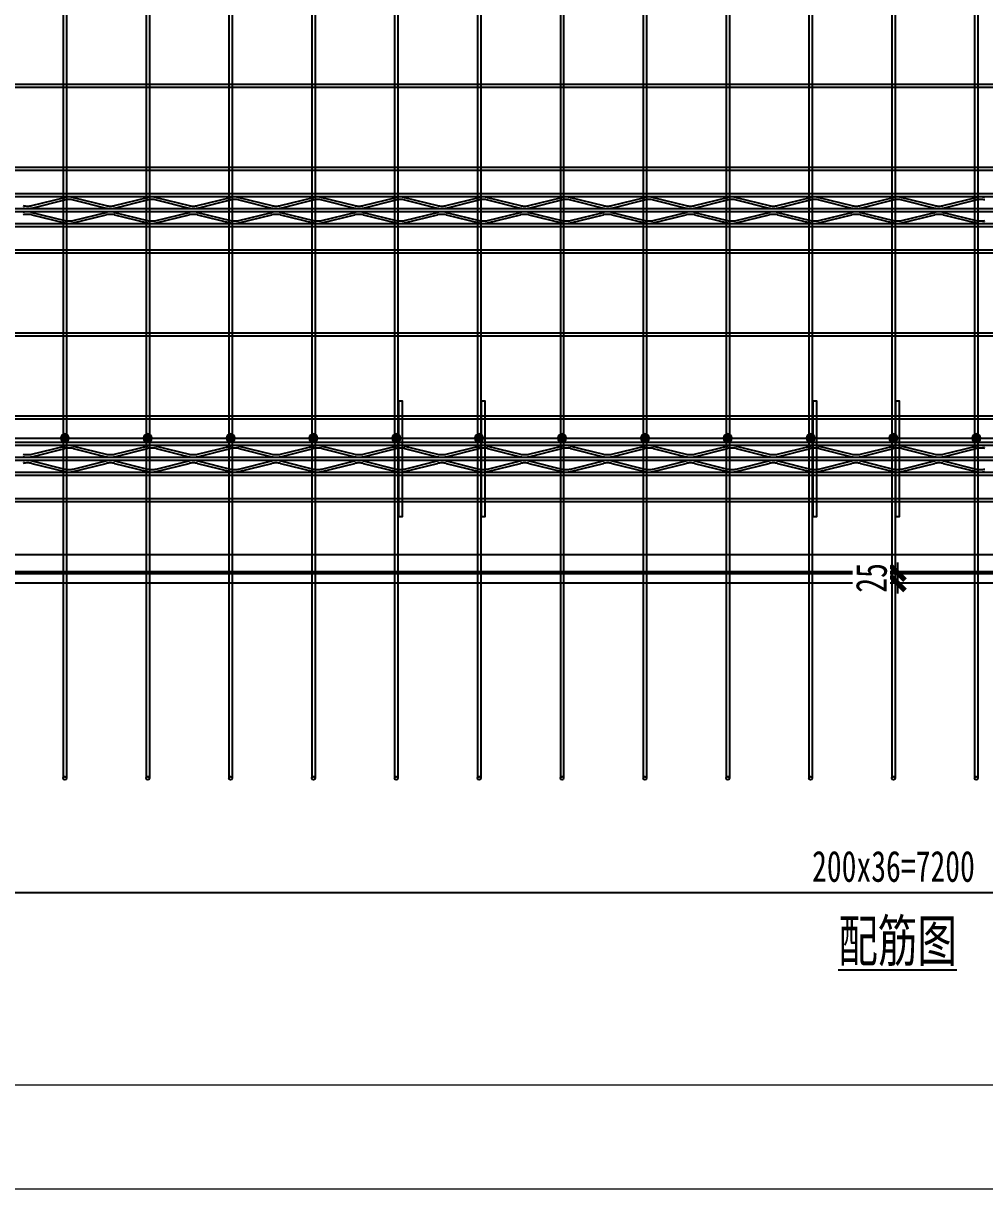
# Model space of a CAD drawing. Extents: x -524 to 129100, y -10500 to 1.
# Drawn here: x 70372 to 72693, y -10500 to -7687 of the extents above; entities that cross this region are included whole.
import ezdxf

# ---------------------------------------------------------------- set-up
doc = ezdxf.new("R2010")
doc.units = 0
doc.header["$LTSCALE"] = 250
doc.linetypes.add('BeePC_CENTER', pattern=[2, 1.25, -0.25, 0.25, -0.25])
doc.layers.get('0').update_dxf_attribs({"linetype": 'CONTINUOUS'})
doc.layers.get('Defpoints').update_dxf_attribs({"linetype": 'CONTINUOUS'})
for name, color, linetype in [('BeePC-CC', 171, 'CONTINUOUS'), ('BeePC-CCBZ', 110, 'CONTINUOUS'), ('BeePC-GJ-LEVEL', 141, 'CONTINUOUS'), ('BeePC-GJ-Truss', 185, 'CONTINUOUS'), ('BeePC-TONG-ZT', 50, 'CONTINUOUS')]:
    doc.layers.add(name, color=color, linetype=linetype)
doc.layers.add('G-ANNO-TTLB', color=7, linetype='CONTINUOUS', lineweight=9)
doc.layers.add('G-ANNO-TTLB-THIN', color=7, linetype='CONTINUOUS', lineweight=9)
doc.styles.add('BeePC_Dim', font='simfang.ttf', dxfattribs={"width": 0.7})
doc.styles.add('BeePC_Text', font='simfang.ttf', dxfattribs={"width": 0.7})
doc.dimstyles.new('BeePC_DIM_25_25', dxfattribs={"dimtxt": 75, "dimasz": 25, "dimexe": 25, "dimexo": 0, "dimgap": 25, "dimtad": 1, "dimdec": 0, "dimzin": 0, "dimdsep": 46, "dimtxsty": 'BeePC_Dim', "dimblk": 'ARCHTICK', "dimcen": 0, "dimdle": 25, "dimclrt": 7, "dimadec": 0, "dimazin": 0, "dimtfac": 1, "dimtdec": 0, "dimtix": 1, "dimtmove": 2, "dimatfit": 3, "dimfxl": 250, "dimfxlon": 1, "dimtfill": 1, "dimtolj": 1, "dimtzin": 0, "dimarcsym": 0})

# ---------------------------------------------------------------- blocks, each defined once
blk = doc.blocks.new('A2-嗡嗡 - A2_嗡嗡-493291-DB1详图')
at = {"layer": 'G-ANNO-TTLB'}
blk.add_line((586.5, -513), (27.5, -513), dxfattribs=at)
at = {"layer": 'G-ANNO-TTLB-THIN'}
blk.add_line((2.5, -523), (596.5, -523), dxfattribs=at)
blk = doc.blocks.new('_ArchTick')
at = {"color": 0, "linetype": 'ByBlock', "const_width": 0.5}
blk.add_lwpolyline([(-0.71, -0.71), (0.71, 0.71)], dxfattribs=at)
blk = doc.blocks.new('*D136')
at = {"layer": 'BeePC-CCBZ', "color": 0, "lineweight": -2, "transparency": 16777216}
for p, q in [((68872.6, -9585.4), (68872.6, -9810.4)), ((76072.6, -9585.4), (76072.6, -9810.4)), ((68847.6, -9785.4), (76097.6, -9785.4))]:
    blk.add_line(p, q, dxfattribs=at)
at = {"layer": 'Defpoints', "color": 0, "transparency": 16777216}
for p in [(68872.6, -7838.4), (76072.6, -7838.4), (76072.6, -9785.4)]:
    blk.add_point(p, dxfattribs=at)
at = {"layer": 'BeePC-CCBZ', "color": 0, "lineweight": -2, "transparency": 16777216, "xscale": 25, "yscale": 25, "zscale": 25, "rotation": 180}
blk.add_blockref('_ArchTick', (68872.6, -9785.4), dxfattribs=at)
at = {"layer": 'BeePC-CCBZ', "color": 0, "lineweight": -2, "transparency": 16777216, "xscale": 25, "yscale": 25, "zscale": 25}
blk.add_blockref('_ArchTick', (76072.6, -9785.4), dxfattribs=at)
at = {"layer": 'BeePC-CCBZ', "color": 7, "linetype": 'BeePC_CENTER', "transparency": 16777216, "insert": (72472.6, -9722.5), "char_height": 75, "attachment_point": 5, "style": 'BeePC_Dim', "bg_fill": 3, "box_fill_scale": 1.1, "bg_fill_color": 256, "bg_fill_true_color": 13158600, "bg_fill_transparency": 0}
blk.add_mtext('\\A1;200x36=7200', dxfattribs=at)
blk = doc.blocks.new('*D140')
at = {"layer": 'BeePC-CCBZ', "color": 0, "lineweight": -2, "transparency": 16777216}
for p, q in [((76704.4, -6613.4), (76704.4, -9063.4)), ((76504.4, -6638.4), (76729.4, -6638.4)), ((76504.4, -9038.4), (76729.4, -9038.4))]:
    blk.add_line(p, q, dxfattribs=at)
at = {"layer": 'Defpoints', "color": 0, "transparency": 16777216}
for p in [(72482.6, -6638.4), (72482.6, -9038.4), (76704.4, -9038.4)]:
    blk.add_point(p, dxfattribs=at)
at = {"layer": 'BeePC-CCBZ', "color": 0, "lineweight": -2, "transparency": 16777216, "xscale": 25, "yscale": 25, "zscale": 25}
for p, rotation in [((76704.4, -6638.4), 90), ((76704.4, -9038.4), 270)]:
    blk.add_blockref('_ArchTick', p, dxfattribs=dict(at, rotation=rotation))
at = {"layer": 'BeePC-CCBZ', "color": 7, "linetype": 'BeePC_CENTER', "transparency": 16777216, "insert": (76641.5, -7838.4), "char_height": 75, "attachment_point": 5, "rotation": 90, "style": 'BeePC_Dim', "bg_fill": 3, "box_fill_scale": 1.1, "bg_fill_color": 256, "bg_fill_true_color": 13158600, "bg_fill_transparency": 0}
blk.add_mtext('\\A1;200x12=2400', dxfattribs=at)
blk = doc.blocks.new('*D141')
at = {"layer": 'BeePC-CCBZ', "color": 0, "lineweight": -2, "transparency": 16777216}
for p, q in [((76704.4, -9013.4), (76704.4, -9538.4)), ((76504.4, -9038.4), (76729.4, -9038.4)), ((76504.4, -9513.4), (76729.4, -9513.4))]:
    blk.add_line(p, q, dxfattribs=at)
at = {"layer": 'Defpoints', "color": 0, "transparency": 16777216}
for p in [(72482.6, -9038.4), (68872.6, -9513.4), (76704.4, -9513.4)]:
    blk.add_point(p, dxfattribs=at)
at = {"layer": 'BeePC-CCBZ', "color": 0, "lineweight": -2, "transparency": 16777216, "xscale": 25, "yscale": 25, "zscale": 25}
for p, rotation in [((76704.4, -9038.4), 90), ((76704.4, -9513.4), 270)]:
    blk.add_blockref('_ArchTick', p, dxfattribs=dict(at, rotation=rotation))
at = {"layer": 'BeePC-CCBZ', "color": 7, "linetype": 'BeePC_CENTER', "transparency": 16777216, "insert": (76641.5, -9275.9), "char_height": 75, "attachment_point": 5, "rotation": 90, "style": 'BeePC_Dim', "bg_fill": 3, "box_fill_scale": 1.1, "bg_fill_color": 256, "bg_fill_true_color": 13158600, "bg_fill_transparency": 0}
blk.add_mtext('\\A1;475', dxfattribs=at)
blk = doc.blocks.new('*D142')
at = {"layer": 'BeePC-CCBZ', "color": 0, "lineweight": -2, "transparency": 16777216}
for p, q in [((72482.6, -8988.4), (72482.6, -9063.4)), ((72482.6, -9013.4), (72457.6, -9013.4)), ((72482.6, -9038.4), (72457.6, -9038.4))]:
    blk.add_line(p, q, dxfattribs=at)
at = {"layer": 'Defpoints', "color": 0, "transparency": 16777216}
for p in [(72482.6, -9013.4), (72482.6, -9038.4), (72482.6, -9038.4)]:
    blk.add_point(p, dxfattribs=at)
at = {"layer": 'BeePC-CCBZ', "color": 0, "lineweight": -2, "transparency": 16777216, "xscale": 25, "yscale": 25, "zscale": 25}
for p, rotation in [((72482.6, -9013.4), 270), ((72482.6, -9038.4), 90)]:
    blk.add_blockref('_ArchTick', p, dxfattribs=dict(at, rotation=rotation))
at = {"layer": 'BeePC-CCBZ', "color": 7, "linetype": 'BeePC_CENTER', "transparency": 16777216, "insert": (72419.7, -9025.9), "char_height": 75, "attachment_point": 5, "rotation": 90, "style": 'BeePC_Dim', "bg_fill": 3, "box_fill_scale": 1.1, "bg_fill_color": 256, "bg_fill_true_color": 13158600, "bg_fill_transparency": 0}
blk.add_mtext('\\A1;25', dxfattribs=at)
blk = doc.blocks.new('BeePC_TagPoint')
h = blk.add_hatch(color=256)
edge = h.paths.add_edge_path(flags=0)
edge.add_arc((0, 0), 10, 0, 180)
edge.add_arc((0, 0), 10, 180, 360)
blk.add_lwpolyline([(10, 0, 1), (-10, 0, 1)], format="xyb", close=True)

msp = doc.modelspace()

# ---------------------------------------------------------------- block references
at = {"xscale": 25, "yscale": 25, "zscale": 25}
msp.add_blockref('A2-嗡嗡 - A2_嗡嗡-493291-DB1详图', (68487.5, 2575), dxfattribs=at)

# ---------------------------------------------------------------- next in the draw order: linework, layer by layer
for points in [[(71278.6, -8878.4), (71278.6, -8598.4), (71286.6, -8598.4), (71286.6, -8878.4), (71278.6, -8878.4)], [(71478.6, -8878.4), (71478.6, -8598.4), (71486.6, -8598.4), (71486.6, -8878.4), (71478.6, -8878.4)], [(72278.6, -8878.4), (72278.6, -8598.4), (72286.6, -8598.4), (72286.6, -8878.4), (72278.6, -8878.4)], [(72478.6, -8878.4), (72478.6, -8598.4), (72486.6, -8598.4), (72486.6, -8878.4), (72478.6, -8878.4)]]:
    msp.add_lwpolyline(points)
at = {"layer": 'BeePC-GJ-LEVEL'}
for points in [[(70468.6, -6167.4), (70468.6, -9509.4)], [(70476.6, -6167.4), (70476.6, -9509.4)], [(70668.6, -6167.4), (70668.6, -9509.4)], [(70676.6, -6167.4), (70676.6, -9509.4)], [(70868.6, -6167.4), (70868.6, -9509.4)], [(70876.6, -6167.4), (70876.6, -9509.4)], [(71068.6, -6167.4), (71068.6, -9509.4)], [(71076.6, -6167.4), (71076.6, -9509.4)], [(71268.6, -6167.4), (71268.6, -9509.4)], [(71276.6, -6167.4), (71276.6, -9509.4)], [(71468.6, -6167.4), (71468.6, -9509.4)], [(71476.6, -6167.4), (71476.6, -9509.4)], [(71668.6, -6167.4), (71668.6, -9509.4)], [(71676.6, -6167.4), (71676.6, -9509.4)], [(71868.6, -6167.4), (71868.6, -9509.4)], [(71876.6, -6167.4), (71876.6, -9509.4)], [(72068.6, -6167.4), (72068.6, -9509.4)], [(72076.6, -6167.4), (72076.6, -9509.4)], [(72268.6, -6167.4), (72268.6, -9509.4)], [(72276.6, -6167.4), (72276.6, -9509.4)], [(72468.6, -6167.4), (72468.6, -9509.4)], [(72476.6, -6167.4), (72476.6, -9509.4)], [(72668.6, -6167.4), (72668.6, -9509.4)], [(72676.6, -6167.4), (72676.6, -9509.4)], [(68582.8, -7834.4), (76432.4, -7834.4), (76432.4, -7842.4), (68582.8, -7842.4), (68582.8, -7834.4)], [(68582.8, -8034.4), (76432.4, -8034.4), (76432.4, -8042.4), (68582.8, -8042.4), (68582.8, -8034.4)], [(68582.8, -8234.4), (76432.4, -8234.4), (76432.4, -8242.4), (68582.8, -8242.4), (68582.8, -8234.4)], [(68582.8, -8434.4), (76432.4, -8434.4), (76432.4, -8442.4), (68582.8, -8442.4), (68582.8, -8434.4)], [(68582.8, -8634.4), (76432.4, -8634.4), (76432.4, -8642.4), (68582.8, -8642.4), (68582.8, -8634.4)], [(68582.8, -8834.4), (76432.4, -8834.4), (76432.4, -8842.4), (68582.8, -8842.4), (68582.8, -8834.4)], [(68737.8, -9010.4), (76227.4, -9010.4), (76227.4, -9016.4), (68737.8, -9016.4), (68737.8, -9010.4)]]:
    msp.add_lwpolyline(points, dxfattribs=at)
for centre in [(70472.6, -9509.4), (70672.6, -9509.4), (70872.6, -9509.4), (71072.6, -9509.4), (71272.6, -9509.4), (71472.6, -9509.4), (71672.6, -9509.4), (71872.6, -9509.4), (72072.6, -9509.4), (72272.6, -9509.4), (72472.6, -9509.4), (72672.6, -9509.4)]:
    msp.add_circle(centre, 4, dxfattribs=at)
at = {"layer": 'BeePC-GJ-Truss'}
for points in [[(68782.6, -8098.4), (76182.6, -8098.4), (76182.6, -8106.4), (68782.6, -8106.4), (68782.6, -8098.4)], [(68782.6, -8134.4), (76182.6, -8134.4), (76182.6, -8142.4), (68782.6, -8142.4), (68782.6, -8134.4), (68786, -8134.3), (68789.2, -8133.9), (68792.8, -8133.3), (68872.4, -8113.6)], [(70392.8, -8127.3), (70472.4, -8107.6)], [(70392.8, -8133.3), (70472.4, -8113.6)], [(70492.8, -8107.6), (70572.4, -8127.3)], [(70492.8, -8113.6), (70572.4, -8133.3)], [(70592.8, -8127.3), (70672.4, -8107.6)], [(70592.8, -8133.3), (70672.4, -8113.6)], [(70692.8, -8107.6), (70772.4, -8127.3)], [(70692.8, -8113.6), (70772.4, -8133.3)], [(70792.8, -8127.3), (70872.4, -8107.6)], [(70792.8, -8133.3), (70872.4, -8113.6)], [(70892.8, -8107.6), (70972.4, -8127.3)], [(70892.8, -8113.6), (70972.4, -8133.3)], [(70992.8, -8127.3), (71072.4, -8107.6)], [(70992.8, -8133.3), (71072.4, -8113.6)], [(71092.8, -8107.6), (71172.4, -8127.3)], [(71092.8, -8113.6), (71172.4, -8133.3)], [(71192.8, -8127.3), (71272.4, -8107.6)], [(71192.8, -8133.3), (71272.4, -8113.6)], [(71292.8, -8107.6), (71372.4, -8127.3)], [(71292.8, -8113.6), (71372.4, -8133.3)], [(71392.8, -8127.3), (71472.4, -8107.6)], [(71392.8, -8133.3), (71472.4, -8113.6)], [(71492.8, -8107.6), (71572.4, -8127.3)], [(71492.8, -8113.6), (71572.4, -8133.3)], [(71592.8, -8127.3), (71672.4, -8107.6)], [(71592.8, -8133.3), (71672.4, -8113.6)], [(71692.8, -8107.6), (71772.4, -8127.3)], [(71692.8, -8113.6), (71772.4, -8133.3)], [(71792.8, -8127.3), (71872.4, -8107.6)], [(71792.8, -8133.3), (71872.4, -8113.6)], [(71892.8, -8107.6), (71972.4, -8127.3)], [(71892.8, -8113.6), (71972.4, -8133.3)], [(71992.8, -8127.3), (72072.4, -8107.6)], [(71992.8, -8133.3), (72072.4, -8113.6)], [(72092.8, -8107.6), (72172.4, -8127.3)], [(72092.8, -8113.6), (72172.4, -8133.3)], [(72192.8, -8127.3), (72272.4, -8107.6)], [(72192.8, -8133.3), (72272.4, -8113.6)], [(72292.8, -8107.6), (72372.4, -8127.3)], [(72292.8, -8113.6), (72372.4, -8133.3)], [(72392.8, -8127.3), (72472.4, -8107.6)], [(72392.8, -8133.3), (72472.4, -8113.6)], [(72492.8, -8107.6), (72572.4, -8127.3)], [(72492.8, -8113.6), (72572.4, -8133.3)], [(72592.8, -8127.3), (72672.4, -8107.6)], [(72592.8, -8133.3), (72672.4, -8113.6)], [(70392.8, -8143.6), (70472.4, -8163.3)], [(70392.8, -8149.6), (70472.4, -8169.3)], [(70492.8, -8163.3), (70572.4, -8143.6)], [(70492.8, -8169.3), (70572.4, -8149.6)], [(70592.8, -8143.6), (70672.4, -8163.3)], [(70592.8, -8149.6), (70672.4, -8169.3)], [(70692.8, -8163.3), (70772.4, -8143.6)], [(70692.8, -8169.3), (70772.4, -8149.6)], [(70792.8, -8143.6), (70872.4, -8163.3)], [(70792.8, -8149.6), (70872.4, -8169.3)], [(70892.8, -8163.3), (70972.4, -8143.6)], [(70892.8, -8169.3), (70972.4, -8149.6)], [(70992.8, -8143.6), (71072.4, -8163.3)], [(70992.8, -8149.6), (71072.4, -8169.3)], [(71092.8, -8163.3), (71172.4, -8143.6)], [(71092.8, -8169.3), (71172.4, -8149.6)], [(71192.8, -8143.6), (71272.4, -8163.3)], [(71192.8, -8149.6), (71272.4, -8169.3)], [(71292.8, -8163.3), (71372.4, -8143.6)], [(71292.8, -8169.3), (71372.4, -8149.6)], [(71392.8, -8143.6), (71472.4, -8163.3)], [(71392.8, -8149.6), (71472.4, -8169.3)], [(71492.8, -8163.3), (71572.4, -8143.6)], [(71492.8, -8169.3), (71572.4, -8149.6)], [(71592.8, -8143.6), (71672.4, -8163.3)], [(71592.8, -8149.6), (71672.4, -8169.3)], [(71692.8, -8163.3), (71772.4, -8143.6)], [(71692.8, -8169.3), (71772.4, -8149.6)], [(71792.8, -8143.6), (71872.4, -8163.3)], [(71792.8, -8149.6), (71872.4, -8169.3)], [(71892.8, -8163.3), (71972.4, -8143.6)], [(71892.8, -8169.3), (71972.4, -8149.6)], [(71992.8, -8143.6), (72072.4, -8163.3)], [(71992.8, -8149.6), (72072.4, -8169.3)], [(72092.8, -8163.3), (72172.4, -8143.6)], [(72092.8, -8169.3), (72172.4, -8149.6)], [(72192.8, -8143.6), (72272.4, -8163.3)], [(72192.8, -8149.6), (72272.4, -8169.3)], [(72292.8, -8163.3), (72372.4, -8143.6)], [(72292.8, -8169.3), (72372.4, -8149.6)], [(72392.8, -8143.6), (72472.4, -8163.3)], [(72392.8, -8149.6), (72472.4, -8169.3)], [(72492.8, -8163.3), (72572.4, -8143.6)], [(72492.8, -8169.3), (72572.4, -8149.6)], [(72592.8, -8143.6), (72672.4, -8163.3)], [(72592.8, -8149.6), (72672.4, -8169.3)], [(68782.6, -8170.4), (76182.6, -8170.4), (76182.6, -8178.4), (68782.6, -8178.4), (68782.6, -8170.4)], [(68782.6, -8698.4), (76182.6, -8698.4), (76182.6, -8706.4), (68782.6, -8706.4), (68782.6, -8698.4)], [(68782.6, -8734.4), (76182.6, -8734.4), (76182.6, -8742.4), (68782.6, -8742.4), (68782.6, -8734.4), (68786, -8734.3), (68789.2, -8733.9), (68792.8, -8733.3), (68872.4, -8713.6)], [(70392.8, -8727.3), (70472.4, -8707.6)], [(70392.8, -8733.3), (70472.4, -8713.6)], [(70492.8, -8707.6), (70572.4, -8727.3)], [(70492.8, -8713.6), (70572.4, -8733.3)], [(70592.8, -8727.3), (70672.4, -8707.6)], [(70592.8, -8733.3), (70672.4, -8713.6)], [(70692.8, -8707.6), (70772.4, -8727.3)], [(70692.8, -8713.6), (70772.4, -8733.3)], [(70792.8, -8727.3), (70872.4, -8707.6)], [(70792.8, -8733.3), (70872.4, -8713.6)], [(70892.8, -8707.6), (70972.4, -8727.3)], [(70892.8, -8713.6), (70972.4, -8733.3)], [(70992.8, -8727.3), (71072.4, -8707.6)], [(70992.8, -8733.3), (71072.4, -8713.6)], [(71092.8, -8707.6), (71172.4, -8727.3)], [(71092.8, -8713.6), (71172.4, -8733.3)], [(71192.8, -8727.3), (71272.4, -8707.6)], [(71192.8, -8733.3), (71272.4, -8713.6)], [(71292.8, -8707.6), (71372.4, -8727.3)], [(71292.8, -8713.6), (71372.4, -8733.3)], [(71392.8, -8727.3), (71472.4, -8707.6)], [(71392.8, -8733.3), (71472.4, -8713.6)], [(71492.8, -8707.6), (71572.4, -8727.3)], [(71492.8, -8713.6), (71572.4, -8733.3)], [(71592.8, -8727.3), (71672.4, -8707.6)], [(71592.8, -8733.3), (71672.4, -8713.6)], [(71692.8, -8707.6), (71772.4, -8727.3)], [(71692.8, -8713.6), (71772.4, -8733.3)], [(71792.8, -8727.3), (71872.4, -8707.6)], [(71792.8, -8733.3), (71872.4, -8713.6)], [(71892.8, -8707.6), (71972.4, -8727.3)], [(71892.8, -8713.6), (71972.4, -8733.3)], [(71992.8, -8727.3), (72072.4, -8707.6)], [(71992.8, -8733.3), (72072.4, -8713.6)], [(72092.8, -8707.6), (72172.4, -8727.3)], [(72092.8, -8713.6), (72172.4, -8733.3)], [(72192.8, -8727.3), (72272.4, -8707.6)], [(72192.8, -8733.3), (72272.4, -8713.6)], [(72292.8, -8707.6), (72372.4, -8727.3)], [(72292.8, -8713.6), (72372.4, -8733.3)], [(72392.8, -8727.3), (72472.4, -8707.6)], [(72392.8, -8733.3), (72472.4, -8713.6)], [(72492.8, -8707.6), (72572.4, -8727.3)], [(72492.8, -8713.6), (72572.4, -8733.3)], [(72592.8, -8727.3), (72672.4, -8707.6)], [(72592.8, -8733.3), (72672.4, -8713.6)], [(70392.8, -8743.6), (70472.4, -8763.3)], [(70492.8, -8763.3), (70572.4, -8743.6)], [(70592.8, -8743.6), (70672.4, -8763.3)], [(70692.8, -8763.3), (70772.4, -8743.6)], [(70792.8, -8743.6), (70872.4, -8763.3)], [(70892.8, -8763.3), (70972.4, -8743.6)], [(70992.8, -8743.6), (71072.4, -8763.3)], [(71092.8, -8763.3), (71172.4, -8743.6)], [(71192.8, -8743.6), (71272.4, -8763.3)], [(71292.8, -8763.3), (71372.4, -8743.6)], [(71392.8, -8743.6), (71472.4, -8763.3)], [(71492.8, -8763.3), (71572.4, -8743.6)], [(71592.8, -8743.6), (71672.4, -8763.3)], [(71692.8, -8763.3), (71772.4, -8743.6)], [(71792.8, -8743.6), (71872.4, -8763.3)], [(71892.8, -8763.3), (71972.4, -8743.6)], [(71992.8, -8743.6), (72072.4, -8763.3)], [(72092.8, -8763.3), (72172.4, -8743.6)], [(72192.8, -8743.6), (72272.4, -8763.3)], [(72292.8, -8763.3), (72372.4, -8743.6)], [(72392.8, -8743.6), (72472.4, -8763.3)], [(72492.8, -8763.3), (72572.4, -8743.6)], [(72592.8, -8743.6), (72672.4, -8763.3)], [(68782.6, -8770.4), (76182.6, -8770.4), (76182.6, -8778.4), (68782.6, -8778.4), (68782.6, -8770.4)], [(70392.8, -8749.6), (70472.4, -8769.3)], [(70492.8, -8769.3), (70572.4, -8749.6)], [(70592.8, -8749.6), (70672.4, -8769.3)], [(70692.8, -8769.3), (70772.4, -8749.6)], [(70792.8, -8749.6), (70872.4, -8769.3)], [(70892.8, -8769.3), (70972.4, -8749.6)], [(70992.8, -8749.6), (71072.4, -8769.3)], [(71092.8, -8769.3), (71172.4, -8749.6)], [(71192.8, -8749.6), (71272.4, -8769.3)], [(71292.8, -8769.3), (71372.4, -8749.6)], [(71392.8, -8749.6), (71472.4, -8769.3)], [(71492.8, -8769.3), (71572.4, -8749.6)], [(71592.8, -8749.6), (71672.4, -8769.3)], [(71692.8, -8769.3), (71772.4, -8749.6)], [(71792.8, -8749.6), (71872.4, -8769.3)], [(71892.8, -8769.3), (71972.4, -8749.6)], [(71992.8, -8749.6), (72072.4, -8769.3)], [(72092.8, -8769.3), (72172.4, -8749.6)], [(72192.8, -8749.6), (72272.4, -8769.3)], [(72292.8, -8769.3), (72372.4, -8749.6)], [(72392.8, -8749.6), (72472.4, -8769.3)], [(72492.8, -8769.3), (72572.4, -8749.6)], [(72592.8, -8749.6), (72672.4, -8769.3)]]:
    msp.add_lwpolyline(points, dxfattribs=at)
for centre, major_axis, start_param, end_param in [((70381.4, -8125), (12, 0), 3.861169, 4.813041), ((70383.8, -8125), (12, 0), 4.611737, 5.563609), ((70483.8, -8111.6), (18, 0), 1.635672, 2.256488), ((70481.4, -8115.9), (12, 0), 1.470144, 2.422017), ((70481.4, -8111.6), (18, 0), 0.885104, 1.50592), ((70483.8, -8115.9), (12, 0), 0.719576, 1.671449), ((70581.4, -8125), (12, 0), 3.861169, 4.813041), ((70583.8, -8125), (12, 0), 4.611737, 5.563609), ((70683.8, -8111.6), (18, 0), 1.635672, 2.256488), ((70681.4, -8115.9), (12, 0), 1.470144, 2.422017), ((70681.4, -8111.6), (18, 0), 0.885104, 1.50592), ((70683.8, -8115.9), (12, 0), 0.719576, 1.671449), ((70781.4, -8125), (12, 0), 3.861169, 4.813041), ((70783.8, -8125), (12, 0), 4.611737, 5.563609), ((70883.8, -8111.6), (18, 0), 1.635672, 2.256488), ((70881.4, -8115.9), (12, 0), 1.470144, 2.422017), ((70881.4, -8111.6), (18, 0), 0.885104, 1.50592), ((70883.8, -8115.9), (12, 0), 0.719576, 1.671449), ((70981.4, -8125), (12, 0), 3.861169, 4.813041), ((70983.8, -8125), (12, 0), 4.611737, 5.563609), ((71083.8, -8111.6), (18, 0), 1.635672, 2.256488), ((71081.4, -8115.9), (12, 0), 1.470144, 2.422017), ((71081.4, -8111.6), (18, 0), 0.885104, 1.50592), ((71083.8, -8115.9), (12, 0), 0.719576, 1.671449), ((71181.4, -8125), (12, 0), 3.861169, 4.813041), ((71183.8, -8125), (12, 0), 4.611737, 5.563609), ((71283.8, -8111.6), (18, 0), 1.635672, 2.256488), ((71281.4, -8115.9), (12, 0), 1.470144, 2.422017), ((71281.4, -8111.6), (18, 0), 0.885104, 1.50592), ((71283.8, -8115.9), (12, 0), 0.719576, 1.671449), ((71381.4, -8125), (12, 0), 3.861169, 4.813041), ((71383.8, -8125), (12, 0), 4.611737, 5.563609), ((71483.8, -8111.6), (18, 0), 1.635672, 2.256488), ((71481.4, -8115.9), (12, 0), 1.470144, 2.422017), ((71481.4, -8111.6), (18, 0), 0.885104, 1.50592), ((71483.8, -8115.9), (12, 0), 0.719576, 1.671449), ((71581.4, -8125), (12, 0), 3.861169, 4.813041), ((71583.8, -8125), (12, 0), 4.611737, 5.563609), ((71683.8, -8111.6), (18, 0), 1.635672, 2.256488), ((71681.4, -8115.9), (12, 0), 1.470144, 2.422017), ((71681.4, -8111.6), (18, 0), 0.885104, 1.50592), ((71683.8, -8115.9), (12, 0), 0.719576, 1.671449), ((71781.4, -8125), (12, 0), 3.861169, 4.813041), ((71783.8, -8125), (12, 0), 4.611737, 5.563609), ((71883.8, -8111.6), (18, 0), 1.635672, 2.256488), ((71881.4, -8115.9), (12, 0), 1.470144, 2.422017), ((71881.4, -8111.6), (18, 0), 0.885104, 1.50592), ((71883.8, -8115.9), (12, 0), 0.719576, 1.671449), ((71981.4, -8125), (12, 0), 3.861169, 4.813041), ((71983.8, -8125), (12, 0), 4.611737, 5.563609), ((72083.8, -8111.6), (18, 0), 1.635672, 2.256488), ((72081.4, -8115.9), (12, 0), 1.470144, 2.422017), ((72081.4, -8111.6), (18, 0), 0.885104, 1.50592), ((72083.8, -8115.9), (12, 0), 0.719576, 1.671449), ((72181.4, -8125), (12, 0), 3.861169, 4.813041), ((72183.8, -8125), (12, 0), 4.611737, 5.563609), ((72283.8, -8111.6), (18, 0), 1.635672, 2.256488), ((72281.4, -8115.9), (12, 0), 1.470144, 2.422017), ((72281.4, -8111.6), (18, 0), 0.885104, 1.50592), ((72283.8, -8115.9), (12, 0), 0.719576, 1.671449), ((72381.4, -8125), (12, 0), 3.861169, 4.813041), ((72383.8, -8125), (12, 0), 4.611737, 5.563609), ((72483.8, -8111.6), (18, 0), 1.635672, 2.256488), ((72481.4, -8115.9), (12, 0), 1.470144, 2.422017), ((72481.4, -8111.6), (18, 0), 0.885104, 1.50592), ((72483.8, -8115.9), (12, 0), 0.719576, 1.671449), ((72581.4, -8125), (12, 0), 3.861169, 4.813041), ((72583.8, -8125), (12, 0), 4.611737, 5.563609), ((72683.8, -8111.6), (18, 0), 1.635672, 2.256488), ((72681.4, -8115.9), (12, 0), 1.470144, 2.422017), ((72681.4, -8111.6), (18, 0), 0.885104, 1.50592), ((72683.8, -8115.9), (12, 0), 0.719576, 1.671449), ((70383.8, -8129.3), (18, 0), 4.026697, 4.647513), ((70383.8, -8147.6), (18, 0), 1.635672, 2.256488), ((70381.4, -8151.9), (12, 0), 1.470144, 2.422017), ((70381.4, -8129.3), (18, 0), 4.777265, 5.398081), ((70381.4, -8147.6), (18, 0), 0.885104, 1.50592), ((70383.8, -8151.9), (12, 0), 0.719576, 1.671449), ((70583.8, -8129.3), (18, 0), 4.026697, 4.647513), ((70583.8, -8147.6), (18, 0), 1.635672, 2.256488), ((70581.4, -8151.9), (12, 0), 1.470144, 2.422017), ((70581.4, -8129.3), (18, 0), 4.777265, 5.398081), ((70581.4, -8147.6), (18, 0), 0.885104, 1.50592), ((70583.8, -8151.9), (12, 0), 0.719576, 1.671449), ((70783.8, -8129.3), (18, 0), 4.026697, 4.647513), ((70783.8, -8147.6), (18, 0), 1.635672, 2.256488), ((70781.4, -8151.9), (12, 0), 1.470144, 2.422017), ((70781.4, -8129.3), (18, 0), 4.777265, 5.398081), ((70781.4, -8147.6), (18, 0), 0.885104, 1.50592), ((70783.8, -8151.9), (12, 0), 0.719576, 1.671449), ((70983.8, -8129.3), (18, 0), 4.026697, 4.647513), ((70983.8, -8147.6), (18, 0), 1.635672, 2.256488), ((70981.4, -8151.9), (12, 0), 1.470144, 2.422017), ((70981.4, -8129.3), (18, 0), 4.777265, 5.398081), ((70981.4, -8147.6), (18, 0), 0.885104, 1.50592), ((70983.8, -8151.9), (12, 0), 0.719576, 1.671449), ((71183.8, -8129.3), (18, 0), 4.026697, 4.647513), ((71183.8, -8147.6), (18, 0), 1.635672, 2.256488), ((71181.4, -8151.9), (12, 0), 1.470144, 2.422017), ((71181.4, -8129.3), (18, 0), 4.777265, 5.398081), ((71181.4, -8147.6), (18, 0), 0.885104, 1.50592), ((71183.8, -8151.9), (12, 0), 0.719576, 1.671449), ((71383.8, -8129.3), (18, 0), 4.026697, 4.647513), ((71383.8, -8147.6), (18, 0), 1.635672, 2.256488), ((71381.4, -8151.9), (12, 0), 1.470144, 2.422017), ((71381.4, -8129.3), (18, 0), 4.777265, 5.398081), ((71381.4, -8147.6), (18, 0), 0.885104, 1.50592), ((71383.8, -8151.9), (12, 0), 0.719576, 1.671449), ((71583.8, -8129.3), (18, 0), 4.026697, 4.647513), ((71583.8, -8147.6), (18, 0), 1.635672, 2.256488), ((71581.4, -8151.9), (12, 0), 1.470144, 2.422017), ((71581.4, -8129.3), (18, 0), 4.777265, 5.398081), ((71581.4, -8147.6), (18, 0), 0.885104, 1.50592), ((71583.8, -8151.9), (12, 0), 0.719576, 1.671449), ((71783.8, -8129.3), (18, 0), 4.026697, 4.647513), ((71783.8, -8147.6), (18, 0), 1.635672, 2.256488), ((71781.4, -8151.9), (12, 0), 1.470144, 2.422017), ((71781.4, -8129.3), (18, 0), 4.777265, 5.398081), ((71781.4, -8147.6), (18, 0), 0.885104, 1.50592), ((71783.8, -8151.9), (12, 0), 0.719576, 1.671449), ((71983.8, -8129.3), (18, 0), 4.026697, 4.647513), ((71983.8, -8147.6), (18, 0), 1.635672, 2.256488), ((71981.4, -8151.9), (12, 0), 1.470144, 2.422017), ((71981.4, -8129.3), (18, 0), 4.777265, 5.398081), ((71981.4, -8147.6), (18, 0), 0.885104, 1.50592), ((71983.8, -8151.9), (12, 0), 0.719576, 1.671449), ((72183.8, -8129.3), (18, 0), 4.026697, 4.647513), ((72183.8, -8147.6), (18, 0), 1.635672, 2.256488), ((72181.4, -8151.9), (12, 0), 1.470144, 2.422017), ((72181.4, -8129.3), (18, 0), 4.777265, 5.398081), ((72181.4, -8147.6), (18, 0), 0.885104, 1.50592), ((72183.8, -8151.9), (12, 0), 0.719576, 1.671449), ((72383.8, -8129.3), (18, 0), 4.026697, 4.647513), ((72383.8, -8147.6), (18, 0), 1.635672, 2.256488), ((72381.4, -8151.9), (12, 0), 1.470144, 2.422017), ((72381.4, -8129.3), (18, 0), 4.777265, 5.398081), ((72381.4, -8147.6), (18, 0), 0.885104, 1.50592), ((72383.8, -8151.9), (12, 0), 0.719576, 1.671449), ((72583.8, -8129.3), (18, 0), 4.026697, 4.647513), ((72583.8, -8147.6), (18, 0), 1.635672, 2.256488), ((72581.4, -8151.9), (12, 0), 1.470144, 2.422017), ((72581.4, -8129.3), (18, 0), 4.777265, 5.398081), ((72581.4, -8147.6), (18, 0), 0.885104, 1.50592), ((72583.8, -8151.9), (12, 0), 0.719576, 1.671449), ((70481.4, -8161), (12, 0), 3.861169, 4.813041), ((70483.8, -8165.3), (18, 0), 4.026697, 4.647513), ((70483.8, -8161), (12, 0), 4.611737, 5.563609), ((70481.4, -8165.3), (18, 0), 4.777265, 5.398081), ((70681.4, -8161), (12, 0), 3.861169, 4.813041), ((70683.8, -8165.3), (18, 0), 4.026697, 4.647513), ((70683.8, -8161), (12, 0), 4.611737, 5.563609), ((70681.4, -8165.3), (18, 0), 4.777265, 5.398081), ((70881.4, -8161), (12, 0), 3.861169, 4.813041), ((70883.8, -8165.3), (18, 0), 4.026697, 4.647513), ((70883.8, -8161), (12, 0), 4.611737, 5.563609), ((70881.4, -8165.3), (18, 0), 4.777265, 5.398081), ((71081.4, -8161), (12, 0), 3.861169, 4.813041), ((71083.8, -8165.3), (18, 0), 4.026697, 4.647513), ((71083.8, -8161), (12, 0), 4.611737, 5.563609), ((71081.4, -8165.3), (18, 0), 4.777265, 5.398081), ((71281.4, -8161), (12, 0), 3.861169, 4.813041), ((71283.8, -8165.3), (18, 0), 4.026697, 4.647513), ((71283.8, -8161), (12, 0), 4.611737, 5.563609), ((71281.4, -8165.3), (18, 0), 4.777265, 5.398081), ((71481.4, -8161), (12, 0), 3.861169, 4.813041), ((71483.8, -8165.3), (18, 0), 4.026697, 4.647513), ((71483.8, -8161), (12, 0), 4.611737, 5.563609), ((71481.4, -8165.3), (18, 0), 4.777265, 5.398081), ((71681.4, -8161), (12, 0), 3.861169, 4.813041), ((71683.8, -8165.3), (18, 0), 4.026697, 4.647513), ((71683.8, -8161), (12, 0), 4.611737, 5.563609), ((71681.4, -8165.3), (18, 0), 4.777265, 5.398081), ((71881.4, -8161), (12, 0), 3.861169, 4.813041), ((71883.8, -8165.3), (18, 0), 4.026697, 4.647513), ((71883.8, -8161), (12, 0), 4.611737, 5.563609), ((71881.4, -8165.3), (18, 0), 4.777265, 5.398081), ((72081.4, -8161), (12, 0), 3.861169, 4.813041), ((72083.8, -8165.3), (18, 0), 4.026697, 4.647513), ((72083.8, -8161), (12, 0), 4.611737, 5.563609), ((72081.4, -8165.3), (18, 0), 4.777265, 5.398081), ((72281.4, -8161), (12, 0), 3.861169, 4.813041), ((72283.8, -8165.3), (18, 0), 4.026697, 4.647513), ((72283.8, -8161), (12, 0), 4.611737, 5.563609), ((72281.4, -8165.3), (18, 0), 4.777265, 5.398081), ((72481.4, -8161), (12, 0), 3.861169, 4.813041), ((72483.8, -8165.3), (18, 0), 4.026697, 4.647513), ((72483.8, -8161), (12, 0), 4.611737, 5.563609), ((72481.4, -8165.3), (18, 0), 4.777265, 5.398081), ((72681.4, -8161), (12, 0), 3.861169, 4.813041), ((72683.8, -8165.3), (18, 0), 4.026697, 4.647513), ((72683.8, -8161), (12, 0), 4.611737, 5.563609), ((72681.4, -8165.3), (18, 0), 4.777265, 5.398081), ((70483.8, -8711.6), (18, 0), 1.635672, 2.256488), ((70481.4, -8715.9), (12, 0), 1.470144, 2.422017), ((70481.4, -8711.6), (18, 0), 0.885104, 1.50592), ((70483.8, -8715.9), (12, 0), 0.719576, 1.671449), ((70683.8, -8711.6), (18, 0), 1.635672, 2.256488), ((70681.4, -8715.9), (12, 0), 1.470144, 2.422017), ((70681.4, -8711.6), (18, 0), 0.885104, 1.50592), ((70683.8, -8715.9), (12, 0), 0.719576, 1.671449), ((70883.8, -8711.6), (18, 0), 1.635672, 2.256488), ((70881.4, -8715.9), (12, 0), 1.470144, 2.422017), ((70881.4, -8711.6), (18, 0), 0.885104, 1.50592), ((70883.8, -8715.9), (12, 0), 0.719576, 1.671449), ((71083.8, -8711.6), (18, 0), 1.635672, 2.256488), ((71081.4, -8715.9), (12, 0), 1.470144, 2.422017), ((71081.4, -8711.6), (18, 0), 0.885104, 1.50592), ((71083.8, -8715.9), (12, 0), 0.719576, 1.671449), ((71283.8, -8711.6), (18, 0), 1.635672, 2.256488), ((71281.4, -8715.9), (12, 0), 1.470144, 2.422017), ((71281.4, -8711.6), (18, 0), 0.885104, 1.50592), ((71283.8, -8715.9), (12, 0), 0.719576, 1.671449), ((71483.8, -8711.6), (18, 0), 1.635672, 2.256488), ((71481.4, -8715.9), (12, 0), 1.470144, 2.422017), ((71481.4, -8711.6), (18, 0), 0.885104, 1.50592), ((71483.8, -8715.9), (12, 0), 0.719576, 1.671449), ((71683.8, -8711.6), (18, 0), 1.635672, 2.256488), ((71681.4, -8715.9), (12, 0), 1.470144, 2.422017), ((71681.4, -8711.6), (18, 0), 0.885104, 1.50592), ((71683.8, -8715.9), (12, 0), 0.719576, 1.671449), ((71883.8, -8711.6), (18, 0), 1.635672, 2.256488), ((71881.4, -8715.9), (12, 0), 1.470144, 2.422017), ((71881.4, -8711.6), (18, 0), 0.885104, 1.50592), ((71883.8, -8715.9), (12, 0), 0.719576, 1.671449), ((72083.8, -8711.6), (18, 0), 1.635672, 2.256488), ((72081.4, -8715.9), (12, 0), 1.470144, 2.422017), ((72081.4, -8711.6), (18, 0), 0.885104, 1.50592), ((72083.8, -8715.9), (12, 0), 0.719576, 1.671449), ((72283.8, -8711.6), (18, 0), 1.635672, 2.256488), ((72281.4, -8715.9), (12, 0), 1.470144, 2.422017), ((72281.4, -8711.6), (18, 0), 0.885104, 1.50592), ((72283.8, -8715.9), (12, 0), 0.719576, 1.671449), ((72483.8, -8711.6), (18, 0), 1.635672, 2.256488), ((72481.4, -8715.9), (12, 0), 1.470144, 2.422017), ((72481.4, -8711.6), (18, 0), 0.885104, 1.50592), ((72483.8, -8715.9), (12, 0), 0.719576, 1.671449), ((72683.8, -8711.6), (18, 0), 1.635672, 2.256488), ((72681.4, -8715.9), (12, 0), 1.470144, 2.422017), ((72681.4, -8711.6), (18, 0), 0.885104, 1.50592), ((72683.8, -8715.9), (12, 0), 0.719576, 1.671449), ((70381.4, -8725), (12, 0), 3.861169, 4.813041), ((70383.8, -8729.3), (18, 0), 4.026697, 4.647513), ((70383.8, -8747.6), (18, 0), 1.635672, 2.256488), ((70383.8, -8725), (12, 0), 4.611737, 5.563609), ((70381.4, -8729.3), (18, 0), 4.777265, 5.398081), ((70381.4, -8747.6), (18, 0), 0.885104, 1.50592), ((70581.4, -8725), (12, 0), 3.861169, 4.813041), ((70583.8, -8729.3), (18, 0), 4.026697, 4.647513), ((70583.8, -8747.6), (18, 0), 1.635672, 2.256488), ((70583.8, -8725), (12, 0), 4.611737, 5.563609), ((70581.4, -8729.3), (18, 0), 4.777265, 5.398081), ((70581.4, -8747.6), (18, 0), 0.885104, 1.50592), ((70781.4, -8725), (12, 0), 3.861169, 4.813041), ((70783.8, -8729.3), (18, 0), 4.026697, 4.647513), ((70783.8, -8747.6), (18, 0), 1.635672, 2.256488), ((70783.8, -8725), (12, 0), 4.611737, 5.563609), ((70781.4, -8729.3), (18, 0), 4.777265, 5.398081), ((70781.4, -8747.6), (18, 0), 0.885104, 1.50592), ((70981.4, -8725), (12, 0), 3.861169, 4.813041), ((70983.8, -8729.3), (18, 0), 4.026697, 4.647513), ((70983.8, -8747.6), (18, 0), 1.635672, 2.256488), ((70983.8, -8725), (12, 0), 4.611737, 5.563609), ((70981.4, -8729.3), (18, 0), 4.777265, 5.398081), ((70981.4, -8747.6), (18, 0), 0.885104, 1.50592), ((71181.4, -8725), (12, 0), 3.861169, 4.813041), ((71183.8, -8729.3), (18, 0), 4.026697, 4.647513), ((71183.8, -8747.6), (18, 0), 1.635672, 2.256488), ((71183.8, -8725), (12, 0), 4.611737, 5.563609), ((71181.4, -8729.3), (18, 0), 4.777265, 5.398081), ((71181.4, -8747.6), (18, 0), 0.885104, 1.50592), ((71381.4, -8725), (12, 0), 3.861169, 4.813041), ((71383.8, -8729.3), (18, 0), 4.026697, 4.647513), ((71383.8, -8747.6), (18, 0), 1.635672, 2.256488), ((71383.8, -8725), (12, 0), 4.611737, 5.563609), ((71381.4, -8729.3), (18, 0), 4.777265, 5.398081), ((71381.4, -8747.6), (18, 0), 0.885104, 1.50592), ((71581.4, -8725), (12, 0), 3.861169, 4.813041), ((71583.8, -8729.3), (18, 0), 4.026697, 4.647513), ((71583.8, -8747.6), (18, 0), 1.635672, 2.256488), ((71583.8, -8725), (12, 0), 4.611737, 5.563609), ((71581.4, -8729.3), (18, 0), 4.777265, 5.398081), ((71581.4, -8747.6), (18, 0), 0.885104, 1.50592), ((71781.4, -8725), (12, 0), 3.861169, 4.813041), ((71783.8, -8729.3), (18, 0), 4.026697, 4.647513), ((71783.8, -8747.6), (18, 0), 1.635672, 2.256488), ((71783.8, -8725), (12, 0), 4.611737, 5.563609), ((71781.4, -8729.3), (18, 0), 4.777265, 5.398081), ((71781.4, -8747.6), (18, 0), 0.885104, 1.50592), ((71981.4, -8725), (12, 0), 3.861169, 4.813041), ((71983.8, -8729.3), (18, 0), 4.026697, 4.647513), ((71983.8, -8747.6), (18, 0), 1.635672, 2.256488), ((71983.8, -8725), (12, 0), 4.611737, 5.563609), ((71981.4, -8729.3), (18, 0), 4.777265, 5.398081), ((71981.4, -8747.6), (18, 0), 0.885104, 1.50592), ((72181.4, -8725), (12, 0), 3.861169, 4.813041), ((72183.8, -8729.3), (18, 0), 4.026697, 4.647513), ((72183.8, -8747.6), (18, 0), 1.635672, 2.256488), ((72183.8, -8725), (12, 0), 4.611737, 5.563609), ((72181.4, -8729.3), (18, 0), 4.777265, 5.398081), ((72181.4, -8747.6), (18, 0), 0.885104, 1.50592), ((72381.4, -8725), (12, 0), 3.861169, 4.813041), ((72383.8, -8729.3), (18, 0), 4.026697, 4.647513), ((72383.8, -8747.6), (18, 0), 1.635672, 2.256488), ((72383.8, -8725), (12, 0), 4.611737, 5.563609), ((72381.4, -8729.3), (18, 0), 4.777265, 5.398081), ((72381.4, -8747.6), (18, 0), 0.885104, 1.50592), ((72581.4, -8725), (12, 0), 3.861169, 4.813041), ((72583.8, -8729.3), (18, 0), 4.026697, 4.647513), ((72583.8, -8747.6), (18, 0), 1.635672, 2.256488), ((72583.8, -8725), (12, 0), 4.611737, 5.563609), ((72581.4, -8729.3), (18, 0), 4.777265, 5.398081), ((72581.4, -8747.6), (18, 0), 0.885104, 1.50592), ((70381.4, -8751.9), (12, 0), 1.470144, 2.422017), ((70383.8, -8751.9), (12, 0), 0.719576, 1.671449), ((70481.4, -8761), (12, 0), 3.861169, 4.813041), ((70483.8, -8765.3), (18, 0), 4.026697, 4.647513), ((70483.8, -8761), (12, 0), 4.611737, 5.563609), ((70481.4, -8765.3), (18, 0), 4.777265, 5.398081), ((70581.4, -8751.9), (12, 0), 1.470144, 2.422017), ((70583.8, -8751.9), (12, 0), 0.719576, 1.671449), ((70681.4, -8761), (12, 0), 3.861169, 4.813041), ((70683.8, -8765.3), (18, 0), 4.026697, 4.647513), ((70683.8, -8761), (12, 0), 4.611737, 5.563609), ((70681.4, -8765.3), (18, 0), 4.777265, 5.398081), ((70781.4, -8751.9), (12, 0), 1.470144, 2.422017), ((70783.8, -8751.9), (12, 0), 0.719576, 1.671449), ((70881.4, -8761), (12, 0), 3.861169, 4.813041), ((70883.8, -8765.3), (18, 0), 4.026697, 4.647513), ((70883.8, -8761), (12, 0), 4.611737, 5.563609), ((70881.4, -8765.3), (18, 0), 4.777265, 5.398081), ((70981.4, -8751.9), (12, 0), 1.470144, 2.422017), ((70983.8, -8751.9), (12, 0), 0.719576, 1.671449), ((71081.4, -8761), (12, 0), 3.861169, 4.813041), ((71083.8, -8765.3), (18, 0), 4.026697, 4.647513), ((71083.8, -8761), (12, 0), 4.611737, 5.563609), ((71081.4, -8765.3), (18, 0), 4.777265, 5.398081), ((71181.4, -8751.9), (12, 0), 1.470144, 2.422017), ((71183.8, -8751.9), (12, 0), 0.719576, 1.671449), ((71281.4, -8761), (12, 0), 3.861169, 4.813041), ((71283.8, -8765.3), (18, 0), 4.026697, 4.647513), ((71283.8, -8761), (12, 0), 4.611737, 5.563609), ((71281.4, -8765.3), (18, 0), 4.777265, 5.398081), ((71381.4, -8751.9), (12, 0), 1.470144, 2.422017), ((71383.8, -8751.9), (12, 0), 0.719576, 1.671449), ((71481.4, -8761), (12, 0), 3.861169, 4.813041), ((71483.8, -8765.3), (18, 0), 4.026697, 4.647513), ((71483.8, -8761), (12, 0), 4.611737, 5.563609), ((71481.4, -8765.3), (18, 0), 4.777265, 5.398081), ((71581.4, -8751.9), (12, 0), 1.470144, 2.422017), ((71583.8, -8751.9), (12, 0), 0.719576, 1.671449), ((71681.4, -8761), (12, 0), 3.861169, 4.813041), ((71683.8, -8765.3), (18, 0), 4.026697, 4.647513), ((71683.8, -8761), (12, 0), 4.611737, 5.563609), ((71681.4, -8765.3), (18, 0), 4.777265, 5.398081), ((71781.4, -8751.9), (12, 0), 1.470144, 2.422017), ((71783.8, -8751.9), (12, 0), 0.719576, 1.671449), ((71881.4, -8761), (12, 0), 3.861169, 4.813041), ((71883.8, -8765.3), (18, 0), 4.026697, 4.647513), ((71883.8, -8761), (12, 0), 4.611737, 5.563609), ((71881.4, -8765.3), (18, 0), 4.777265, 5.398081), ((71981.4, -8751.9), (12, 0), 1.470144, 2.422017), ((71983.8, -8751.9), (12, 0), 0.719576, 1.671449), ((72081.4, -8761), (12, 0), 3.861169, 4.813041), ((72083.8, -8765.3), (18, 0), 4.026697, 4.647513), ((72083.8, -8761), (12, 0), 4.611737, 5.563609), ((72081.4, -8765.3), (18, 0), 4.777265, 5.398081), ((72181.4, -8751.9), (12, 0), 1.470144, 2.422017), ((72183.8, -8751.9), (12, 0), 0.719576, 1.671449), ((72281.4, -8761), (12, 0), 3.861169, 4.813041), ((72283.8, -8765.3), (18, 0), 4.026697, 4.647513), ((72283.8, -8761), (12, 0), 4.611737, 5.563609), ((72281.4, -8765.3), (18, 0), 4.777265, 5.398081), ((72381.4, -8751.9), (12, 0), 1.470144, 2.422017), ((72383.8, -8751.9), (12, 0), 0.719576, 1.671449), ((72481.4, -8761), (12, 0), 3.861169, 4.813041), ((72483.8, -8765.3), (18, 0), 4.026697, 4.647513), ((72483.8, -8761), (12, 0), 4.611737, 5.563609), ((72481.4, -8765.3), (18, 0), 4.777265, 5.398081), ((72581.4, -8751.9), (12, 0), 1.470144, 2.422017), ((72583.8, -8751.9), (12, 0), 0.719576, 1.671449), ((72681.4, -8761), (12, 0), 3.861169, 4.813041), ((72683.8, -8765.3), (18, 0), 4.026697, 4.647513), ((72683.8, -8761), (12, 0), 4.611737, 5.563609), ((72681.4, -8765.3), (18, 0), 4.777265, 5.398081)]:
    msp.add_ellipse(centre, major_axis=major_axis, ratio=0.288551, start_param=start_param, end_param=end_param, dxfattribs=at)
at = {"layer": 'BeePC-TONG-ZT'}
msp.add_lwpolyline([(68722.8, -6638.4), (76242.4, -6638.4), (76242.4, -9038.4), (68722.8, -9038.4), (68722.8, -6638.4)], dxfattribs=at)

# ---------------------------------------------------------------- next in the draw order: texts
at = {"insert": (72482.6, -9907.4), "char_height": 100, "attachment_point": 5, "style": 'BeePC_Text'}
msp.add_mtext('\\L配筋图\\o', dxfattribs=at)

# ---------------------------------------------------------------- next in the draw order: dimensions: what is measured, and where the dimension line sits
at = {"layer": 'BeePC-CCBZ'}
dim = msp.add_linear_dim(base=(76072.6, -9785.4), p1=(68872.6, -7838.4), p2=(76072.6, -7838.4), angle=0, text='200x36=7200', dimstyle='BeePC_DIM_25_25', override={"dimfxl": 200}, dxfattribs=at)
dim.commit()
dim.dimension.update_dxf_attribs({"geometry": '*D136', "text_midpoint": (72472.6, -9722.5)})

# ---------------------------------------------------------------- next in the draw order: linework, layer by layer
at = {"layer": 'BeePC-CC'}
for p, q in [((70272.6, -8688.4), (70472.6, -8688.4)), ((70472.6, -8688.4), (70672.6, -8688.4)), ((70672.6, -8688.4), (70872.6, -8688.4)), ((70872.6, -8688.4), (71072.6, -8688.4)), ((71072.6, -8688.4), (71272.6, -8688.4)), ((71272.6, -8688.4), (71472.6, -8688.4)), ((71472.6, -8688.4), (71672.6, -8688.4)), ((71672.6, -8688.4), (71872.6, -8688.4)), ((71872.6, -8688.4), (72072.6, -8688.4)), ((72072.6, -8688.4), (72272.6, -8688.4))]:
    msp.add_line(p, q, dxfattribs=at)

# ---------------------------------------------------------------- next in the draw order: block references
for p in [(70472.6, -8688.4), (70672.6, -8688.4), (70872.6, -8688.4), (71072.6, -8688.4), (71272.6, -8688.4), (71472.6, -8688.4), (71672.6, -8688.4), (71872.6, -8688.4), (72072.6, -8688.4), (72272.6, -8688.4)]:
    msp.add_blockref('BeePC_TagPoint', p, dxfattribs=at)

# ---------------------------------------------------------------- next in the draw order: dimensions: what is measured, and where the dimension line sits
at = {"layer": 'BeePC-CCBZ'}
dim = msp.add_linear_dim(base=(76704.4, -9038.4), p1=(72482.6, -6638.4), p2=(72482.6, -9038.4), angle=90, text='200x12=2400', dimstyle='BeePC_DIM_25_25', override={"dimfxl": 200}, dxfattribs=at)
dim.commit()
dim.dimension.update_dxf_attribs({"geometry": '*D140', "text_midpoint": (76641.5, -7838.4)})

# ---------------------------------------------------------------- next in the draw order: linework, layer by layer
at = {"layer": 'BeePC-CC'}
for p, q in [((72272.6, -8688.4), (72472.6, -8688.4)), ((72472.6, -8688.4), (72672.6, -8688.4)), ((72672.6, -8688.4), (72872.6, -8688.4))]:
    msp.add_line(p, q, dxfattribs=at)

# ---------------------------------------------------------------- next in the draw order: block references
for p in [(72472.6, -8688.4), (72672.6, -8688.4)]:
    msp.add_blockref('BeePC_TagPoint', p, dxfattribs=at)

# ---------------------------------------------------------------- next in the draw order: dimensions: what is measured, and where the dimension line sits
at = {"layer": 'BeePC-CCBZ'}
dim = msp.add_linear_dim(base=(76704.4, -9513.4), p1=(72482.6, -9038.4), p2=(68872.6, -9513.4), angle=90, dimstyle='BeePC_DIM_25_25', override={"dimfxl": 200}, dxfattribs=at)
dim.commit()
dim.dimension.update_dxf_attribs({"geometry": '*D141', "text_midpoint": (76641.5, -9275.9)})

# ---------------------------------------------------------------- next in the draw order: dimensions: what is measured, and where the dimension line sits
dim = msp.add_linear_dim(base=(72482.6, -9038.4), p1=(72482.6, -9013.4), p2=(72482.6, -9038.4), angle=90, dimstyle='BeePC_DIM_25_25', override={"dimfxl": 50}, dxfattribs=at)
dim.commit()
dim.dimension.update_dxf_attribs({"geometry": '*D142', "text_midpoint": (72419.7, -9025.9)})

# ---------------------------------------------------------------- next in the draw order: linework, layer by layer
at = {"layer": 'BeePC-CC'}
msp.add_line((68747.8, -8969.4), (76217.4, -8969.4), dxfattribs=at)

doc.saveas('drawing.dxf')
